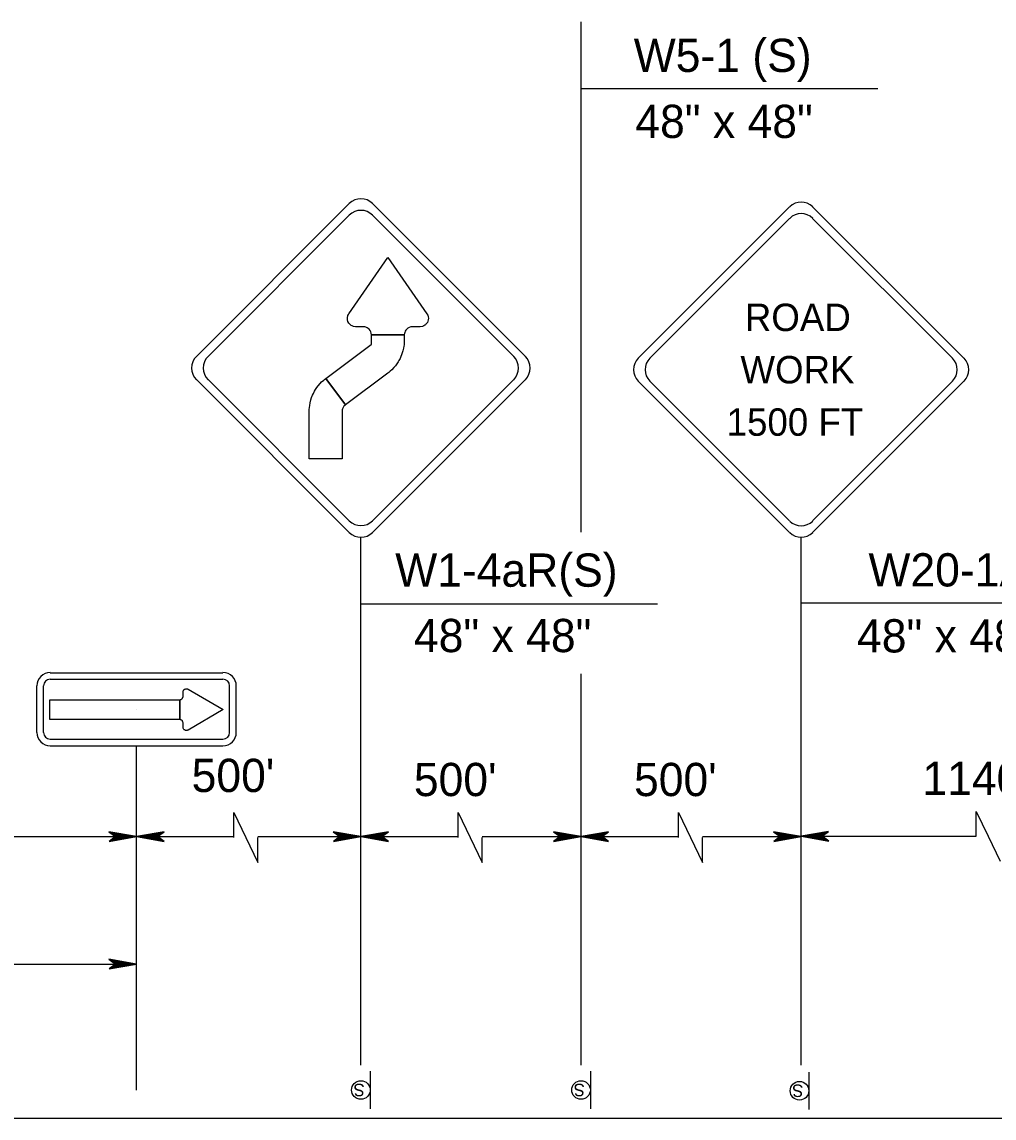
# Model space of a CAD drawing. Extents: x 499945 to 500993, y 499985 to 500645.
# Drawn here: x 500636.5 to 500753.5, y 500387.2 to 500519.1 of the extents above; entities that cross this region are included whole.
import ezdxf

# ---------------------------------------------------------------- set-up
doc = ezdxf.new("R2010")
doc.units = 0
for name, color, linetype in [('1', 7, 'Continuous'), ('24', 7, 'Continuous'), ('39', 7, 'Continuous'), ('5', 7, 'Continuous'), ('56', 7, 'Continuous'), ('60', 7, 'Continuous')]:
    doc.layers.add(name, color=color, linetype=linetype)

msp = doc.modelspace()

# ---------------------------------------------------------------- linework, layer by layer
at = {"layer": '1'}
for p, q in [((500703.8, 500457.65), (500703.8, 500519.05)), ((500677.32, 500393.55), (500677.32, 500457.05)), ((500730.28, 500393.55), (500730.28, 500457.05)), ((500703.8, 500393.55), (500703.8, 500440.62)), ((500650.34, 500390.55), (500650.34, 500431.97)), ((500751.32, 500421.08), (500751.32, 500424.07)), ((500751.32, 500424.07), (500752.76, 500421.08)), ((500662.05, 500420.94), (500662.05, 500423.94)), ((500662.05, 500423.94), (500663.49, 500420.94)), ((500689.03, 500420.94), (500689.03, 500423.94)), ((500689.03, 500423.94), (500690.47, 500420.94)), ((500715.51, 500420.94), (500715.51, 500423.94)), ((500715.51, 500423.94), (500716.95, 500420.94)), ((500599.32, 500421.03), (500650.34, 500421.03)), ((500650.34, 500421.03), (500662.05, 500421.03)), ((500663.49, 500420.94), (500664.93, 500417.94)), ((500664.93, 500421.03), (500677.32, 500421.03)), ((500664.93, 500417.94), (500664.93, 500420.94)), ((500677.32, 500421.03), (500689.03, 500421.03)), ((500690.47, 500420.94), (500691.91, 500417.94)), ((500691.91, 500421.03), (500703.8, 500421.03)), ((500691.91, 500417.94), (500691.91, 500420.94)), ((500703.8, 500421.03), (500715.51, 500421.03)), ((500716.95, 500420.94), (500718.39, 500417.94)), ((500718.39, 500421.03), (500730.28, 500421.03)), ((500718.39, 500417.94), (500718.39, 500420.94)), ((500730.28, 500421.08), (500751.32, 500421.08)), ((500752.76, 500421.08), (500754.2, 500418.08)), ((500634.29, 500405.69), (500650.34, 500405.69)), ((500525.43, 500387.17), (500892.27, 500387.17))]:
    msp.add_line(p, q, dxfattribs=at)
at = {"layer": '24'}
for points in [[(500650.34, 500421.03), (500647.01, 500421.62), (500647.81, 500421.03), (500647.03, 500420.45), (500650.34, 500421.03), (500650.12, 500421.02), (500647.11, 500421.57), (500647.87, 500421.02), (500647.17, 500420.5), (500650, 500421.01), (500649.89, 500421.03), (500647.31, 500421.49), (500647.89, 500421.02), (500647.29, 500420.57), (500649.84, 500421.03), (500649.73, 500421.01), (500647.47, 500421.42), (500647.91, 500421.03), (500647.46, 500420.62), (500649.4, 500421.01), (500649.22, 500421.01), (500647.64, 500421.34), (500647.95, 500421.04), (500647.62, 500420.71), (500649.18, 500421.03), (500649.01, 500421.04), (500647.82, 500421.24), (500648.05, 500421.01), (500647.8, 500420.78), (500648.84, 500421.03), (500648.68, 500421.05), (500647.96, 500421.18), (500648.08, 500421.02), (500647.89, 500420.84), (500648.59, 500421.03), (500648.12, 500421.14), (500648.19, 500421.01), (500647.99, 500420.89), (500648.47, 500421.01), (500648.17, 500421.09), (500648.29, 500420.99), (500648.15, 500420.93), (500648.29, 500421.02), (500648.22, 500421.04)], [(500650.34, 500421.03), (500653.66, 500420.44), (500652.87, 500421.03), (500653.64, 500421.61), (500650.34, 500421.03), (500650.56, 500421.04), (500653.57, 500420.49), (500652.81, 500421.04), (500653.51, 500421.56), (500650.68, 500421.05), (500650.79, 500421.03), (500653.37, 500420.57), (500652.79, 500421.04), (500653.38, 500421.49), (500650.84, 500421.03), (500650.95, 500421.05), (500653.2, 500420.64), (500652.76, 500421.03), (500653.21, 500421.43), (500651.27, 500421.05), (500651.46, 500421.05), (500653.04, 500420.72), (500652.73, 500421.02), (500653.06, 500421.35), (500651.49, 500421.03), (500651.67, 500421.02), (500652.86, 500420.82), (500652.63, 500421.05), (500652.87, 500421.27), (500651.83, 500421.03), (500652, 500421.01), (500652.71, 500420.88), (500652.59, 500421.04), (500652.79, 500421.21), (500652.09, 500421.03), (500652.55, 500420.92), (500652.48, 500421.05), (500652.69, 500421.17), (500652.2, 500421.05), (500652.51, 500420.97), (500652.38, 500421.07), (500652.53, 500421.13), (500652.38, 500421.04), (500652.46, 500421.02)], [(500677.32, 500421.03), (500673.99, 500421.62), (500674.79, 500421.03), (500674.01, 500420.45), (500677.32, 500421.03), (500677.1, 500421.02), (500674.09, 500421.57), (500674.85, 500421.02), (500674.14, 500420.5), (500676.98, 500421.01), (500676.87, 500421.03), (500674.29, 500421.49), (500674.87, 500421.02), (500674.27, 500420.57), (500676.82, 500421.03), (500676.71, 500421.01), (500674.45, 500421.42), (500674.89, 500421.03), (500674.44, 500420.62), (500676.38, 500421.01), (500676.2, 500421.01), (500674.62, 500421.34), (500674.93, 500421.04), (500674.6, 500420.71), (500676.16, 500421.03), (500675.99, 500421.04), (500674.8, 500421.24), (500675.03, 500421.01), (500674.78, 500420.78), (500675.82, 500421.03), (500675.66, 500421.05), (500674.94, 500421.18), (500675.06, 500421.02), (500674.87, 500420.84), (500675.57, 500421.03), (500675.1, 500421.14), (500675.17, 500421.01), (500674.97, 500420.89), (500675.45, 500421.01), (500675.15, 500421.09), (500675.27, 500420.99), (500675.13, 500420.93), (500675.27, 500421.02), (500675.2, 500421.04)], [(500677.32, 500421.03), (500680.64, 500420.44), (500679.85, 500421.03), (500680.62, 500421.61), (500677.32, 500421.03), (500677.54, 500421.04), (500680.55, 500420.49), (500679.78, 500421.04), (500680.49, 500421.56), (500677.66, 500421.05), (500677.77, 500421.03), (500680.35, 500420.57), (500679.77, 500421.04), (500680.36, 500421.49), (500677.82, 500421.03), (500677.93, 500421.05), (500680.18, 500420.64), (500679.74, 500421.03), (500680.19, 500421.43), (500678.25, 500421.05), (500678.44, 500421.05), (500680.02, 500420.72), (500679.71, 500421.02), (500680.04, 500421.35), (500678.47, 500421.03), (500678.65, 500421.02), (500679.84, 500420.82), (500679.61, 500421.05), (500679.85, 500421.27), (500678.81, 500421.03), (500678.98, 500421.01), (500679.69, 500420.88), (500679.57, 500421.04), (500679.77, 500421.21), (500679.07, 500421.03), (500679.53, 500420.92), (500679.46, 500421.05), (500679.67, 500421.17), (500679.18, 500421.05), (500679.49, 500420.97), (500679.36, 500421.07), (500679.51, 500421.13), (500679.36, 500421.04), (500679.44, 500421.02)], [(500703.8, 500421.03), (500700.47, 500421.62), (500701.27, 500421.03), (500700.49, 500420.45), (500703.8, 500421.03), (500703.58, 500421.02), (500700.57, 500421.57), (500701.33, 500421.02), (500700.62, 500420.5), (500703.46, 500421.01), (500703.35, 500421.03), (500700.77, 500421.49), (500701.35, 500421.02), (500700.75, 500420.57), (500703.3, 500421.03), (500703.19, 500421.01), (500700.93, 500421.42), (500701.37, 500421.03), (500700.92, 500420.62), (500702.86, 500421.01), (500702.68, 500421.01), (500701.1, 500421.34), (500701.41, 500421.04), (500701.07, 500420.71), (500702.64, 500421.03), (500702.47, 500421.04), (500701.28, 500421.24), (500701.51, 500421.01), (500701.26, 500420.78), (500702.3, 500421.03), (500702.14, 500421.05), (500701.42, 500421.18), (500701.54, 500421.02), (500701.35, 500420.84), (500702.05, 500421.03), (500701.58, 500421.14), (500701.65, 500421.01), (500701.45, 500420.89), (500701.93, 500421.01), (500701.63, 500421.09), (500701.75, 500420.99), (500701.61, 500420.93), (500701.75, 500421.02), (500701.68, 500421.04)], [(500703.8, 500421.03), (500707.12, 500420.44), (500706.33, 500421.03), (500707.1, 500421.61), (500703.8, 500421.03), (500704.02, 500421.04), (500707.03, 500420.49), (500706.26, 500421.04), (500706.97, 500421.56), (500704.14, 500421.05), (500704.25, 500421.03), (500706.83, 500420.57), (500706.25, 500421.04), (500706.84, 500421.49), (500704.3, 500421.03), (500704.41, 500421.05), (500706.66, 500420.64), (500706.22, 500421.03), (500706.67, 500421.43), (500704.73, 500421.05), (500704.92, 500421.05), (500706.5, 500420.72), (500706.19, 500421.02), (500706.52, 500421.35), (500704.95, 500421.03), (500705.13, 500421.02), (500706.31, 500420.82), (500706.09, 500421.05), (500706.33, 500421.27), (500705.29, 500421.03), (500705.46, 500421.01), (500706.17, 500420.88), (500706.05, 500421.04), (500706.25, 500421.21), (500705.55, 500421.03), (500706.01, 500420.92), (500705.94, 500421.05), (500706.15, 500421.17), (500705.66, 500421.05), (500705.97, 500420.97), (500705.84, 500421.07), (500705.99, 500421.13), (500705.84, 500421.04), (500705.92, 500421.02)], [(500730.28, 500421.03), (500726.95, 500421.62), (500727.75, 500421.03), (500726.97, 500420.45), (500730.28, 500421.03), (500730.06, 500421.02), (500727.05, 500421.57), (500727.81, 500421.02), (500727.1, 500420.5), (500729.94, 500421.01), (500729.83, 500421.03), (500727.25, 500421.49), (500727.83, 500421.02), (500727.23, 500420.57), (500729.78, 500421.03), (500729.67, 500421.01), (500727.41, 500421.42), (500727.85, 500421.03), (500727.4, 500420.62), (500729.34, 500421.01), (500729.16, 500421.01), (500727.58, 500421.34), (500727.89, 500421.04), (500727.55, 500420.71), (500729.12, 500421.03), (500728.95, 500421.04), (500727.76, 500421.24), (500727.99, 500421.01), (500727.74, 500420.78), (500728.78, 500421.03), (500728.62, 500421.05), (500727.9, 500421.18), (500728.02, 500421.02), (500727.83, 500420.84), (500728.53, 500421.03), (500728.06, 500421.14), (500728.13, 500421.01), (500727.93, 500420.89), (500728.41, 500421.01), (500728.11, 500421.09), (500728.23, 500420.99), (500728.09, 500420.93), (500728.23, 500421.02), (500728.16, 500421.04)], [(500730.28, 500421.08), (500733.6, 500420.49), (500732.81, 500421.08), (500733.58, 500421.66), (500730.28, 500421.08), (500730.5, 500421.08), (500733.51, 500420.53), (500732.74, 500421.08), (500733.45, 500421.61), (500730.62, 500421.09), (500730.73, 500421.08), (500733.31, 500420.62), (500732.73, 500421.08), (500733.32, 500421.54), (500730.78, 500421.08), (500730.89, 500421.09), (500733.14, 500420.69), (500732.7, 500421.08), (500733.15, 500421.48), (500731.21, 500421.09), (500731.4, 500421.09), (500732.98, 500420.77), (500732.67, 500421.07), (500733, 500421.4), (500731.43, 500421.08), (500731.61, 500421.07), (500732.79, 500420.86), (500732.57, 500421.09), (500732.81, 500421.32), (500731.77, 500421.08), (500731.94, 500421.06), (500732.65, 500420.92), (500732.53, 500421.08), (500732.73, 500421.26), (500732.03, 500421.08), (500732.49, 500420.97), (500732.42, 500421.09), (500732.63, 500421.22), (500732.14, 500421.09), (500732.45, 500421.02), (500732.32, 500421.12), (500732.47, 500421.18), (500732.32, 500421.08), (500732.4, 500421.07)], [(500650.34, 500405.69), (500647.01, 500406.28), (500647.81, 500405.69), (500647.03, 500405.11), (500650.34, 500405.69), (500650.12, 500405.69), (500647.11, 500406.24), (500647.87, 500405.69), (500647.17, 500405.16), (500650, 500405.68), (500649.89, 500405.69), (500647.31, 500406.15), (500647.89, 500405.69), (500647.29, 500405.23), (500649.84, 500405.69), (500649.73, 500405.68), (500647.47, 500406.08), (500647.91, 500405.69), (500647.46, 500405.29), (500649.4, 500405.68), (500649.22, 500405.68), (500647.64, 500406), (500647.95, 500405.7), (500647.62, 500405.37), (500649.18, 500405.69), (500649.01, 500405.7), (500647.82, 500405.91), (500648.05, 500405.68), (500647.8, 500405.45), (500648.84, 500405.69), (500648.68, 500405.71), (500647.96, 500405.85), (500648.08, 500405.69), (500647.89, 500405.51), (500648.59, 500405.69), (500648.12, 500405.8), (500648.19, 500405.68), (500647.99, 500405.55), (500648.47, 500405.68), (500648.17, 500405.75), (500648.29, 500405.65), (500648.15, 500405.59), (500648.29, 500405.69), (500648.22, 500405.7)]]:
    msp.add_lwpolyline(points, dxfattribs=at)
at = {"layer": '5'}
for p, q in [((500703.8, 500511.06), (500739.5, 500511.06)), ((500730.28, 500449.16), (500766.8, 500449.16)), ((500677.32, 500449.06), (500712.98, 500449.06))]:
    msp.add_line(p, q, dxfattribs=at)
at = {"layer": '56'}
for p, q in [((500703.8, 500519.05), (500703.8, 500519.05)), ((500675.92, 500497.2), (500657.53, 500478.81)), ((500697.1, 500478.81), (500678.72, 500497.2)), ((500710.69, 500478.6), (500728.89, 500496.8)), ((500731.66, 500496.8), (500749.86, 500478.6)), ((500675.92, 500495.8), (500658.93, 500478.81)), ((500695.7, 500478.81), (500678.72, 500495.8)), ((500712.07, 500478.6), (500728.89, 500495.41)), ((500731.66, 500495.41), (500748.48, 500478.6)), ((500675.92, 500457.63), (500657.53, 500476.02)), ((500675.92, 500459.03), (500658.93, 500476.02)), ((500695.7, 500476.02), (500678.72, 500459.03)), ((500697.1, 500476.02), (500678.72, 500457.63)), ((500710.69, 500475.83), (500728.89, 500457.62)), ((500712.07, 500475.83), (500728.89, 500459.01)), ((500731.66, 500459.01), (500748.48, 500475.83)), ((500731.66, 500457.62), (500749.86, 500475.83)), ((500639.95, 500440.76), (500660.73, 500440.76)), ((500639.95, 500439.96), (500660.73, 500439.96)), ((500638.35, 500433.57), (500638.35, 500439.17)), ((500639.15, 500433.57), (500639.15, 500439.17)), ((500661.53, 500433.57), (500661.53, 500439.17)), ((500662.33, 500433.57), (500662.33, 500439.17)), ((500639.95, 500432.77), (500660.73, 500432.77)), ((500639.95, 500431.97), (500660.73, 500431.97)), ((500678.44, 500392.8), (500678.44, 500388.3)), ((500704.92, 500392.8), (500704.92, 500388.3)), ((500731.2, 500392.71), (500731.2, 500388.21))]:
    msp.add_line(p, q, dxfattribs=at)
for centre in [(500677.32, 500390.55), (500703.8, 500390.55), (500730.08, 500390.46)]:
    msp.add_circle(centre, 1.12, dxfattribs=at)
for centre, radius, start, end in [((500677.32, 500495.8), 1.98, 45, 135), ((500730.28, 500495.41), 1.96, 45, 135), ((500677.32, 500494.4), 1.98, 45, 135), ((500730.28, 500494.03), 1.96, 45, 135), ((500678.49, 500480.31), 0.0989, 306.7018, 0), ((500658.93, 500477.41), 1.98, 135, 225), ((500660.33, 500477.41), 1.98, 135, 225), ((500694.3, 500477.41), 1.98, 315, 45), ((500695.7, 500477.41), 1.98, 315, 45), ((500712.07, 500477.21), 1.96, 135, 225), ((500713.46, 500477.21), 1.96, 135, 225), ((500747.09, 500477.21), 1.96, 315, 45), ((500748.48, 500477.21), 1.96, 315, 45), ((500677.32, 500460.43), 1.98, 225, 315), ((500730.28, 500460.39), 1.96, 225, 315), ((500677.32, 500459.03), 1.98, 225, 315), ((500730.28, 500459.01), 1.96, 225, 315), ((500639.95, 500439.17), 1.6, 90, 180), ((500639.95, 500439.17), 0.799, 90, 180), ((500660.73, 500439.17), 1.6, 0, 90), ((500660.73, 500439.17), 0.799, 0, 90), ((500639.95, 500433.57), 1.6, 180, 270), ((500639.95, 500433.57), 0.799, 180, 270), ((500660.73, 500433.57), 1.6, 270, 0), ((500660.73, 500433.57), 0.799, 270, 0)]:
    msp.add_arc(centre, radius, start, end, dxfattribs=at)
at = {"layer": '60'}
for p, q in [((500677.32, 500497.78), (500677.32, 500497.78)), ((500730.28, 500497.37), (500730.28, 500497.37)), ((500677.32, 500457.05), (500677.32, 500457.05)), ((500730.28, 500457.05), (500730.28, 500457.05)), ((500650.34, 500436.31), (500650.34, 500436.31))]:
    msp.add_line(p, q, dxfattribs=at)
for points in [[(500680.57, 500490.69), (500685.27, 500483.94), (500685.36, 500483.78), (500685.42, 500483.56), (500685.44, 500483.41), (500685.43, 500483.2), (500685.38, 500483.03), (500685.32, 500482.9), (500685.27, 500482.8), (500685.15, 500482.67), (500685.08, 500482.61), (500685.01, 500482.55), (500684.9, 500482.49), (500684.74, 500482.42), (500684.45, 500482.38), (500683.53, 500482.38), (500683.34, 500482.36), (500683.11, 500482.29), (500682.98, 500482.21), (500682.87, 500482.12), (500682.73, 500481.98), (500682.66, 500481.85), (500682.59, 500481.7), (500682.56, 500481.55), (500682.54, 500481.39), (500678.59, 500481.39), (500678.57, 500481.59), (500678.51, 500481.77), (500678.43, 500481.93), (500678.32, 500482.07), (500678.2, 500482.17), (500678.08, 500482.26), (500677.91, 500482.33), (500677.81, 500482.36), (500677.6, 500482.38), (500676.68, 500482.38), (500676.41, 500482.42), (500676.27, 500482.47), (500676.15, 500482.53), (500676.06, 500482.6), (500675.94, 500482.71), (500675.86, 500482.82), (500675.75, 500483.02), (500675.7, 500483.2), (500675.69, 500483.46), (500675.75, 500483.72), (500675.81, 500483.84), (500675.86, 500483.94)], [(500682.54, 500481.39), (500682.54, 500480.76), (500682.54, 500480.54), (500682.52, 500480.22), (500682.49, 500480.03), (500682.45, 500479.8), (500682.37, 500479.46), (500682.3, 500479.22), (500682.21, 500478.98), (500682.14, 500478.79), (500682.03, 500478.55), (500681.9, 500478.31), (500681.81, 500478.16), (500681.64, 500477.9), (500681.47, 500477.68), (500681.28, 500477.46), (500681.04, 500477.2), (500680.84, 500477.02), (500680.67, 500476.88), (500680.55, 500476.79), (500675.46, 500472.99), (500673.09, 500476.17), (500678.55, 500480.23), (500678.59, 500480.31), (500678.59, 500481.39)], [(500675.46, 500472.99), (500675.37, 500472.92), (500675.28, 500472.83), (500675.23, 500472.75), (500675.15, 500472.6), (500675.11, 500472.51), (500675.08, 500472.38), (500675.06, 500472.2), (500675.06, 500466.47), (500671.1, 500466.47), (500671.1, 500472.2), (500671.11, 500472.42), (500671.13, 500472.65), (500671.16, 500472.91), (500671.21, 500473.24), (500671.31, 500473.6), (500671.39, 500473.86), (500671.5, 500474.13), (500671.6, 500474.36), (500671.74, 500474.63), (500671.85, 500474.81), (500672.01, 500475.05), (500672.16, 500475.26), (500672.42, 500475.56), (500672.59, 500475.74), (500672.85, 500475.97), (500672.99, 500476.09), (500673.09, 500476.17)], [(500660.77, 500436.31), (500656.53, 500433.86), (500656.48, 500433.84), (500656.42, 500433.82), (500656.36, 500433.81), (500656.29, 500433.81), (500656.21, 500433.82), (500656.12, 500433.87), (500656.07, 500433.9), (500656.03, 500433.93), (500655.98, 500434.01), (500655.95, 500434.07), (500655.94, 500434.12), (500655.93, 500434.21), (500655.93, 500434.71), (500655.92, 500434.8), (500655.9, 500434.85), (500655.88, 500434.89), (500655.85, 500434.95), (500655.81, 500434.99), (500655.77, 500435.03), (500655.73, 500435.06), (500655.67, 500435.09), (500655.61, 500435.1), (500655.53, 500435.11), (500655.53, 500437.51), (500655.64, 500437.53), (500655.71, 500437.55), (500655.76, 500437.58), (500655.8, 500437.62), (500655.85, 500437.67), (500655.88, 500437.73), (500655.9, 500437.77), (500655.93, 500437.91), (500655.93, 500438.42), (500655.94, 500438.52), (500655.96, 500438.58), (500656.01, 500438.66), (500656.04, 500438.7), (500656.12, 500438.76), (500656.17, 500438.79), (500656.25, 500438.81), (500656.34, 500438.82), (500656.45, 500438.8), (500656.49, 500438.78), (500656.53, 500438.76)], [(500655.53, 500435.11), (500639.9, 500435.11), (500639.9, 500437.51), (500655.53, 500437.51)]]:
    msp.add_lwpolyline(points, close=True, dxfattribs=at)
for centre in [(500677.32, 500390.55), (500703.8, 500390.55), (500730.08, 500390.46)]:
    msp.add_circle(centre, 1.12, dxfattribs=at)

# ---------------------------------------------------------------- texts
at = {"layer": '1'}
msp.add_text("500'", height=4, dxfattribs=at).set_placement((500656.96, 500426.4))
at = {"layer": '39'}
for s, p in [('ROAD', (500723.5, 500481.86)), ('WORK', (500722.97, 500475.56)), ('1500 FT', (500721.31, 500469.26))]:
    msp.add_text(s, height=3.3, dxfattribs=at).set_placement(p)
at = {"layer": '5'}
for s, p in [('W5-1 (S)', (500710.14, 500513.03)), ('48" x 48"', (500710.33, 500505.09)), ('W1-4aR(S)', (500681.45, 500451.1)), ('W20-1A', (500738.37, 500451.13)), ('48" x 48"', (500683.7, 500443.23)), ('48" x 48"', (500737, 500443.19)), ("500'", (500683.69, 500425.91)), ("500'", (500710.17, 500425.91)), ("1140'", (500744.86, 500426.04))]:
    msp.add_text(s, height=4, dxfattribs=at).set_placement(p)
at = {"layer": '56'}
for p in [(500677.78, 500391.3), (500704.26, 500391.3), (500730.54, 500391.21)]:
    msp.add_text('S', height=1.5, rotation=180, dxfattribs=at).set_placement(p)

doc.saveas('drawing.dxf')
